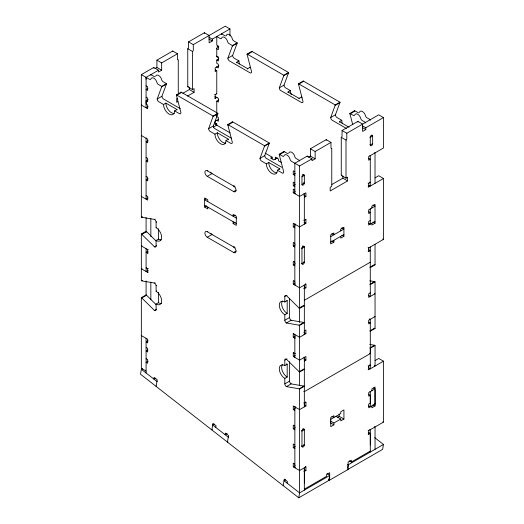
<?xml version="1.0" encoding="UTF-8"?>
<svg xmlns="http://www.w3.org/2000/svg" width="524" height="524" viewBox="0 0 524 524"><rect width="100%" height="100%" fill="white"/><g stroke="black" fill="none" stroke-linecap="round" stroke-linejoin="round"><path stroke-width="0.79" d="M148.128 99.639L146.091 100.811L146.091 104.165L147.676 105.075L147.676 108.73L141.342 105.075L141.742 104.846M146.091 79.268L146.091 77.362L158.484 70.209L158.484 72.037L161.654 70.209L161.654 62.9L177.479 53.762L177.479 59.245A1.12 0.648 -60 0 0 178.265 59.697L178.265 93.01M150.84 299.813L150.84 282.089M218.809 58.832L216.772 60.005L216.772 63.352L218.357 64.269L218.357 67.924L216.379 66.784M221.521 34.348L221.521 33.811L224.862 35.743A2.24 1.29 60 0 0 225.209 35.901M304.339 490.137L304.339 467.794M310.404 148.777L315.153 151.521L315.153 158.831L310.404 156.087L310.404 148.777L326.229 139.639L330.978 142.384L330.978 147.866A1.12 0.648 -60 0 0 331.764 148.325L331.764 186.387L330.186 187.304L330.186 190.959L347.589 180.911L347.589 177.256L346.01 178.167L341.262 175.429L341.262 137.36A1.12 0.648 -60 0 0 342.054 135.985L342.054 130.509L357.879 121.372L362.628 124.109L362.628 131.419L365.791 129.592L365.791 127.764L383.463 117.566L383.463 148.017L368.693 156.545L368.693 160.2L370.272 159.283L368.916 158.503M346.01 178.167L346.01 140.098A1.12 0.648 -60 0 0 346.803 138.729L346.803 133.247L342.054 130.509M365.529 122.97L365.529 122.433L362.189 120.507A2.24 1.29 60 0 1 360.695 118.431A4.474 2.587 60 0 0 357.715 114.271A4.474 2.587 60 0 0 354.728 114.985A2.24 1.29 60 0 1 353.235 115.339L349.901 113.413L354.65 110.675L357.984 112.601A2.24 1.29 60 0 0 358.685 112.817M370.298 353.235L370.298 348.185L375.046 345.44L375.046 366.06L374.45 365.719M370.272 120.225L370.272 119.695L366.938 117.769A2.24 1.29 60 0 1 365.444 115.686A4.474 2.587 60 0 0 362.457 111.527A4.474 2.587 60 0 0 359.477 112.241A2.24 1.29 60 0 1 359.385 112.437M375.046 449.343L375.046 426.968L374.45 426.628M368.942 394.513L370.298 395.299L370.298 403.211L368.713 404.128L368.713 407.783L375.046 404.128L375.046 389.849M142.594 368.569L141.342 369.296L140.517 374.215L298.765 497.8L328.83 480.442L329.655 475.517L327.055 473.486M215.79 427.44L216.065 425.796L212.947 423.366L211.853 429.929L212.246 429.693M287.126 483.141L287.394 481.504L284.283 479.067L283.183 485.63L283.576 485.401M298.765 497.8L299.584 492.874L299.59 389.005L304.339 386.267A2.24 1.29 60 0 0 303.887 386.077L291.148 383.876L286.405 386.614A2.24 1.29 60 0 1 284.82 383.876L284.82 378.394A7.834 4.52 60 0 1 279.279 368.798A7.834 4.52 60 0 1 284.82 365.601L287.191 364.232L287.191 377.025L284.82 378.394M347.392 469.17L347.294 469.779L382.631 449.376L383.457 444.457L374.66 437.586M347.55 468.246L348.113 464.86L383.457 444.457M163.527 104.486L165.898 103.11L176.974 109.509L174.603 110.878A7.834 4.52 60 0 1 169.062 114.075A7.834 4.52 60 0 1 163.527 104.486L158.779 101.741A2.24 1.29 60 0 1 157.193 99.003L161.654 86.873A2.234 1.29 60 0 0 161.72 86.388L166.468 83.644L163.128 81.718A2.24 1.29 60 0 1 161.634 79.635A4.474 2.587 60 0 0 158.654 75.476A4.474 2.587 60 0 0 155.667 76.19M157.193 99.003L161.942 96.259L166.396 84.128A2.234 1.29 60 0 0 166.468 83.644M346.41 128.452L332.268 120.291A2.24 1.29 60 0 1 330.683 117.546L335.432 114.808L339.893 102.678A2.24 1.29 60 0 0 339.958 102.193L303.245 80.997L298.497 83.735A2.24 1.29 60 0 0 298.562 84.298L303.016 101.577A2.24 1.29 60 0 1 301.438 102.488L280.864 90.613A2.24 1.29 60 0 1 279.279 87.868L284.028 85.13L288.488 73A2.24 1.29 60 0 0 288.554 72.515L251.841 51.319L247.092 54.057A2.24 1.29 60 0 0 247.158 54.62L251.618 71.899A2.24 1.29 60 0 1 250.033 72.81L229.46 60.935A2.24 1.29 60 0 1 227.881 58.19L232.335 46.06A2.234 1.29 60 0 0 232.401 45.575L237.149 42.837L233.809 40.911A2.24 1.29 60 0 1 232.322 38.828A4.474 2.587 60 0 0 229.335 34.669A4.474 2.587 60 0 0 226.348 35.383M227.881 58.19L232.623 55.452L237.084 43.322A2.234 1.29 60 0 0 237.149 42.837M214.925 134.164L217.303 132.788L228.379 139.188L226.008 140.556A7.834 4.52 60 0 1 220.466 143.753A7.834 4.52 60 0 1 214.925 134.164L210.183 131.419A2.24 1.29 60 0 1 208.598 128.681L213.058 116.544A2.24 1.29 60 0 0 213.124 116.066L217.866 113.322L181.153 92.126L176.411 94.864A2.24 1.29 60 0 0 176.477 95.427L180.931 112.706A2.24 1.29 60 0 1 179.352 113.616L174.603 110.878M208.598 128.681L213.347 125.937L217.801 113.806A2.24 1.29 60 0 0 217.866 113.322M279.279 87.868L283.739 75.738A2.24 1.29 60 0 0 283.805 75.253L288.554 72.515M266.33 163.835L268.707 162.466L279.783 168.866L277.412 170.234A7.834 4.52 60 0 1 271.871 173.431A7.834 4.52 60 0 1 266.33 163.835L261.587 161.097A2.24 1.29 60 0 1 260.002 158.359L264.456 146.222A2.24 1.29 60 0 0 264.528 145.738L269.271 143L232.558 121.804L227.809 124.542A2.24 1.29 60 0 0 227.881 125.105L232.335 142.384A2.24 1.29 60 0 1 230.75 143.294L226.008 140.556M260.002 158.359L264.751 155.615L269.205 143.484A2.24 1.29 60 0 0 269.271 143M330.683 117.546L335.144 105.416A2.24 1.29 60 0 0 335.209 104.931L339.958 102.193M370.298 262.21L304.339 300.291M161.654 70.209L156.905 67.465L156.905 60.155L172.73 51.018L177.479 53.762M187.566 96.056L194.09 92.29L194.09 88.635L192.511 89.545L187.762 86.807L187.762 48.739A1.12 0.648 -60 0 0 188.555 47.363L188.555 41.881L204.38 32.75L209.128 35.488L209.128 42.798L212.292 40.97L212.292 39.143L229.964 28.938L229.964 35.92M155.124 219.104L154.528 219.451L141.794 217.244A2.24 1.29 60 0 1 141.342 217.06L141.342 74.624L153.742 67.465L158.484 70.209M188.555 41.881L193.304 44.625L225.215 26.2L229.964 28.938M154.927 68.605L156.905 67.465M147.853 88.51L146.078 89.538L147.676 90.456L147.676 86.807L146.091 85.89M161.654 86.873L166.396 84.128M232.335 46.06L237.084 43.322M148.069 106.673L146.091 107.82L146.091 77.362M218.881 65.788L215.194 67.924L215.194 71.578L216.772 70.661L216.772 93.809L215.194 94.726L214.598 94.379M187.762 86.807L188.358 86.46M176.477 95.427L181.219 92.689A2.24 1.29 60 0 1 181.153 92.126M247.158 54.62L251.906 51.876A2.24 1.29 60 0 1 251.841 51.319M182.817 93.311L189.347 89.545L194.09 92.29M236.599 62.782A7.834 4.52 60 0 1 236.579 62.304L238.957 60.935A7.834 4.52 60 0 0 239.481 63.948M177.381 98.283L176.686 98.682L176.686 102.337L177.774 101.708M247.642 69.155A7.834 4.52 60 0 0 247.662 68.696L250.033 67.327L250.629 67.675M141.742 135.303L141.342 135.533L147.676 139.188L147.676 142.842L146.091 141.925L148.128 140.753M146.484 138.041L146.091 138.27L146.091 199.179L148.069 198.039M214.598 98.034L215.194 98.374L217.041 97.313M216.772 113.38L216.772 101.119L218.809 99.946M213.058 116.544L217.801 113.806M283.739 75.738L288.488 73M147.873 160.089L146.091 161.11L147.676 162.027L147.676 158.372L146.091 157.462M218.357 119.393L215.194 121.221L215.194 124.876L216.772 123.959L216.772 125.544M213.255 127.208L216.772 125.177L230.095 132.867M227.881 125.105L232.623 122.367A2.24 1.29 60 0 1 232.558 121.804M298.562 84.298L303.311 81.554A2.24 1.29 60 0 1 303.245 80.997M287.997 92.46A7.834 4.52 60 0 1 287.984 91.982L290.362 90.613A7.834 4.52 60 0 0 291.279 94.674M148.128 178.822L146.091 179.994L147.676 180.911L147.676 177.256L146.091 176.339M299.047 98.833A7.834 4.52 60 0 0 299.06 98.374L301.438 97.005L302.027 97.346M141.742 196.212L141.342 196.441L147.676 200.096L147.676 196.441L146.091 195.531M234.248 185.745L233.652 186.086A3.36 1.939 60 0 1 236.029 190.199L233.652 191.568L207.281 176.339A3.36 1.939 60 0 1 204.904 172.232A3.36 1.939 60 0 1 207.281 170.857L207.871 170.516M207.281 176.339L212.03 173.601A3.36 1.939 60 0 1 210.53 172.121M141.342 217.06L141.939 216.713M264.456 146.222L269.205 143.484M335.144 105.416L339.893 102.678M141.794 217.244L142.39 216.903M156.093 240.994L146.543 231.621A2.24 1.29 60 0 0 146.091 231.281L141.342 234.018A2.24 1.29 60 0 1 141.794 234.359L154.528 246.856A2.24 1.29 60 0 0 156.113 245.946L156.113 240.464A7.834 4.52 60 0 0 161.654 237.267A7.834 4.52 60 0 0 156.113 227.671L156.113 222.189L156.709 221.849M272.159 158.72L272.159 157.154L270.581 158.071L273.744 159.899L277.262 157.868M277.412 170.234L282.154 172.972A2.24 1.29 60 0 0 283.739 172.062L279.279 154.783A2.234 1.29 60 0 1 279.213 154.22L283.962 151.482L287.303 153.408A2.24 1.29 60 0 0 287.886 153.617M279.279 154.783L284.028 152.045A2.234 1.29 60 0 1 283.962 151.482M352.75 124.771L349.966 113.977L354.715 111.232A2.234 1.29 60 0 1 354.65 110.675M141.794 234.359L146.543 231.621M339.401 122.131A7.834 4.52 60 0 1 339.388 121.66L341.766 120.291A7.834 4.52 60 0 0 342.473 123.828M156.113 227.671L156.709 227.331M206.05 198.976L204.642 199.788L236.291 218.063M207.805 201.616L207.805 199.788L204.642 197.961L204.642 207.098L206.679 205.925M141.939 245.586L141.342 245.933L147.676 249.588L148.266 249.241M156.113 240.464L158.484 239.095A7.834 4.52 60 0 0 161.196 239.841M315.153 158.831L311.983 160.658L311.983 158.831L307.241 156.087L294.842 163.246L294.842 193.697L295.241 193.467M315.153 151.521L330.978 142.384M346.803 133.247L378.714 114.822L383.463 117.566M308.426 157.233L310.404 156.087M154.528 246.856L156.709 245.599M148.168 251.127L146.091 252.326L147.676 253.236L148.266 252.896M279.213 154.22L282.554 156.152A2.24 1.29 60 0 0 284.047 155.792A4.474 2.587 60 0 1 287.028 155.078A4.474 2.587 60 0 1 290.014 159.237A2.24 1.29 60 0 0 291.508 161.32L299.59 165.984L311.983 158.831M294.842 171.774L293.263 170.857L293.263 174.512L295.294 173.339M141.939 268.426L141.342 268.773L147.676 272.428L148.266 272.08M235.158 215.063L233.128 216.235L233.128 214.408L236.291 216.235L236.291 225.372L233.128 223.545L233.128 221.718M301.962 176.798L304.339 175.429A1.677 0.969 -60 0 0 303.154 174.741A1.677 0.969 -60 0 0 301.962 176.798L301.962 184.409A1.677 0.969 -60 0 0 303.154 185.096A1.677 0.969 -60 0 0 304.339 183.04L304.339 175.429L302.754 174.512M234.248 246.653L233.652 246.994A3.36 1.939 60 0 1 236.029 251.107L233.652 252.476L207.281 237.248A3.36 1.939 60 0 1 204.904 233.141A3.36 1.939 60 0 1 207.281 231.765L207.871 231.425M146.687 267.515L146.091 267.856L147.676 268.773L148.266 268.426M294.855 183.046L293.263 182.129L293.263 185.778L295.294 184.605M148.128 270.338L146.091 271.511L146.091 248.671M207.281 237.248L212.03 234.51A3.36 1.939 60 0 1 210.727 233.311M233.128 223.545L235.158 222.373M301.962 184.409L304.339 183.04L303.547 182.581M372.649 143.602A1.677 0.969 -60 0 1 371.464 145.659A1.677 0.969 -60 0 1 370.272 144.971L370.272 137.36A1.677 0.969 -60 0 1 371.464 135.303A1.677 0.969 -60 0 1 372.649 135.985L372.649 143.602L370.272 144.971L369.879 144.742M294.842 190.042L293.263 189.131L293.263 192.786L295.294 191.614M141.342 234.018L141.342 280.681L141.939 280.34M141.342 280.681A2.24 1.29 60 0 0 141.794 280.864L142.39 280.523M141.794 280.864L154.528 283.071L155.124 282.731M341.262 175.429L341.858 175.082M304.339 197.352L305.918 196.441L305.918 192.786L299.59 196.441L293.263 192.786M156.093 304.614L146.543 295.241A2.24 1.29 60 0 0 146.091 294.901L141.342 297.645A2.24 1.29 60 0 1 141.794 297.979L154.528 310.477A2.24 1.29 60 0 0 156.113 309.566L156.113 304.084A7.834 4.52 60 0 0 161.654 300.887A7.834 4.52 60 0 0 156.113 291.292L156.113 285.809L156.709 285.469M331.967 184.448L342.847 178.167L347.589 180.911M141.794 297.979L146.543 295.241M156.113 291.292L156.709 290.951M156.113 304.084L158.484 302.715A7.834 4.52 60 0 0 161.543 303.416M295.241 223.925L294.842 224.154L294.842 285.063L295.241 284.833M375.02 177.865L378.714 175.73L383.463 178.474L383.463 239.383L368.693 247.911L368.097 247.564M305.328 219.242L305.918 219.582L305.918 223.237L299.59 226.892L293.263 223.237L293.263 226.892L295.294 225.72M305.918 219.582L304.339 220.499L303.743 220.159M368.097 183L368.693 183.348L370.272 182.431L369.682 182.09M154.528 310.477L156.709 309.226M368.097 186.655L368.693 187.002L383.463 178.474M294.842 243.339L293.263 242.429L293.263 246.084L295.294 244.904M148.128 340.81L146.091 341.989L147.676 342.899L147.676 339.244L141.342 335.589M330.709 236.638L343.901 229.027L341.792 227.809M330.709 242.121L343.901 234.51M294.842 262.223L293.263 261.306L293.263 264.961L295.294 263.788M370.272 220.499L368.693 221.416L368.693 225.065L375.02 221.416M333.886 240.287L333.886 242.114L330.723 243.942L330.723 234.804L333.886 232.977L333.886 234.804L331.856 233.632M340.744 230.848L340.744 229.021L343.908 227.193L343.908 236.331L340.744 238.158L340.744 236.331M147.873 350.039L146.091 351.067L147.676 351.984L147.676 348.329L146.091 347.412M371.857 208.015L371.857 206.187L375.02 204.36L375.02 223.244L371.857 225.065L371.857 223.244M148.128 361.16L146.091 362.333L147.676 363.25L147.676 359.595L146.091 358.685M294.842 281.408L293.263 280.497L293.263 284.152L295.294 282.973M303.743 288.377L304.339 288.717L305.918 287.807L305.918 284.152L299.59 287.807L293.263 284.152M286.405 322.994L291.148 320.256L303.887 322.457A2.24 1.29 60 0 1 304.339 322.646L299.59 325.384A2.24 1.29 60 0 0 299.139 325.201L286.405 322.994A2.24 1.29 60 0 1 284.82 320.256L284.82 314.773A7.834 4.52 60 0 1 279.279 305.178A7.834 4.52 60 0 1 284.82 301.981L284.82 296.499L286.995 295.241M368.097 251.219L368.693 251.566L370.272 250.649L368.496 249.621M284.82 301.981L287.191 300.612L287.191 313.398L284.82 314.773M155.169 378.249L153.814 379.035L154.089 377.391L157.2 379.828L156.106 386.391L156.499 386.162M157.318 381.236L156.925 381.465L141.342 369.296M299.139 308.086L303.887 305.341A2.24 1.29 60 0 0 304.339 305.682L299.59 308.42A2.24 1.29 60 0 1 299.139 308.086L286.405 295.582A2.24 1.29 60 0 0 284.82 296.499M375.046 264.856L370.298 267.6A2.24 1.29 60 0 1 369.846 267.26L374.594 264.522A2.24 1.29 60 0 0 375.046 264.856L375.02 244.256M284.82 320.256L289.569 317.511L289.569 298.208M299.139 325.201L303.887 322.457M375.046 281.82A2.24 1.29 60 0 0 374.594 281.637L369.846 284.375A2.24 1.29 60 0 1 370.298 284.565L375.046 281.82L375.046 328.483L370.298 331.22A2.24 1.29 60 0 1 369.846 330.88L374.594 328.142A2.24 1.29 60 0 0 375.046 328.483M295.438 337.862L294.842 338.209L293.263 337.292L293.263 333.637L293.853 333.297M293.263 337.292L295.339 336.094M304.339 330.899L305.918 329.982L305.918 333.637L299.59 337.292L293.263 333.637M370.272 292.831L368.693 293.741L368.693 297.396L375.046 293.728L374.647 293.499M304.339 361.049L305.918 360.132L305.918 356.477L299.59 360.132L293.263 356.477L293.263 352.822L293.853 352.482M295.438 353.399L294.842 353.739L293.263 352.822M284.82 365.601L284.82 360.119L286.995 358.861M293.263 356.477L295.339 355.279M299.139 371.706L303.887 368.962A2.24 1.29 60 0 0 304.339 369.302L299.59 372.04A2.24 1.29 60 0 1 299.139 371.706L286.405 359.209A2.24 1.29 60 0 0 284.82 360.119M214.257 424.086L212.672 425.003L228.254 437.173L228.654 436.944M284.82 383.876L289.569 381.131L289.569 361.835M286.405 386.614L299.139 388.821L303.887 386.077M375.046 345.44A2.24 1.29 60 0 0 374.594 345.257L369.846 348.001A2.24 1.29 60 0 1 370.298 348.185M227.18 433.564L225.143 434.743L225.418 433.099L228.536 435.536L227.436 442.099L227.829 441.863M304.339 391.657L370.272 353.589M295.261 406.637L294.868 406.866L294.868 467.775L295.261 467.552M375.046 360.577L378.734 358.449L383.483 361.187L383.483 422.095L368.713 430.623L368.123 430.283M305.348 401.96L305.944 402.301L305.944 405.956L299.59 409.624L293.263 405.969L293.263 409.624L295.294 408.445M305.944 402.301L304.359 403.211L303.769 402.871M368.123 365.719L368.713 366.06L370.298 365.143L369.702 364.802M368.123 369.374L368.713 369.715L383.483 361.187M294.842 426.071L293.263 425.154L293.263 428.809L295.294 427.636M304.339 429.726L301.962 431.095L301.962 446.324A1.677 0.969 -60 0 0 303.173 446.992A1.677 0.969 -60 0 0 304.359 444.935L303.769 444.594M370.298 395.299L368.713 396.209L368.713 392.555L375.046 388.9L373.461 387.989M330.533 419.469L340.77 413.56L340.77 411.733L343.934 409.906L343.934 419.043L340.77 420.87L340.77 419.043L336.022 416.305M337.286 417.399L339.185 416.305L343.934 419.043M330.52 421.047L333.912 423.006L340.77 419.043M294.842 444.948L293.263 444.038L293.263 447.692L295.294 446.514M333.912 423.006L333.912 424.833L330.749 426.66L330.749 417.523L333.912 415.696L333.912 417.523L331.875 416.344M371.876 390.727L371.876 388.9L375.046 387.072L375.046 405.956L371.876 407.783L371.876 405.956M294.842 464.14L293.263 463.223L293.263 466.877L295.294 465.705M303.769 471.089L304.359 471.43L305.944 470.519L305.944 466.864L299.59 470.532L293.263 466.877M285.587 479.794L284.001 480.704L299.59 492.881L329.655 475.517M368.123 433.938L368.713 434.278L370.298 433.368L370.298 444.935M304.359 489.161L326.518 476.368L326.518 474.541L329.681 472.714L329.681 480.115L348.146 469.458L348.146 462.057L351.309 460.229L351.309 462.057L370.298 451.092M369.813 280.812L374.594 281.637M369.813 344.432L374.594 345.257M232.401 45.575L229.067 43.649A2.24 1.29 60 0 1 227.573 41.573A4.474 2.587 60 0 0 224.586 37.414A4.474 2.587 60 0 0 221.606 38.128A2.24 1.29 60 0 1 220.113 38.481L216.772 36.556L216.772 45.084L218.357 45.994L218.357 49.649L216.379 48.509M247.092 54.057L283.805 75.253M298.497 83.735L335.209 104.931M208.899 37.184L212.292 39.143M362.398 125.806L365.791 127.764M208.899 39.012L212.292 40.97M362.398 127.633L365.791 129.592M217.106 46.184L218.456 46.97M371.293 135.205L372.649 135.985L370.272 137.36L369.879 137.131M238.957 60.935L234.208 58.19A2.24 1.29 60 0 1 232.623 55.452M290.362 90.613L285.613 87.868A2.24 1.29 60 0 1 284.028 85.13M341.766 120.291L337.017 117.546A2.24 1.29 60 0 1 335.432 114.808M236.579 62.304L247.662 68.696M287.984 91.982L299.06 98.374M339.388 121.66L349.082 127.253M216.379 56.12L218.357 57.267L218.357 60.915L216.772 60.005M374.627 152.661L375.02 152.89L375.02 183.348M187.762 48.739L192.511 51.476L192.511 89.545M341.262 137.36L346.01 140.098M369.879 155.405L370.272 155.628L370.272 186.086L368.87 185.273M215.416 69.882L216.772 70.661M216.183 93.468L216.772 93.809M156.905 60.155L161.654 62.9M214.84 96.344L218.357 98.374L218.357 102.029L216.772 101.119M372.983 205.008L375.02 206.187L368.693 209.842L368.693 213.497L370.272 212.58L368.916 211.801M141.342 74.624L149.425 79.288A2.24 1.29 60 0 0 150.919 78.934A4.474 2.587 60 0 1 153.905 78.22A4.474 2.587 60 0 1 156.886 82.379A2.24 1.29 60 0 0 158.379 84.456L161.72 86.388M176.411 94.864L213.124 116.066M227.809 124.542L264.528 145.738M216.772 120.304L218.357 121.221L218.357 117.566L216.772 116.649L216.772 115.018M215.416 123.179L216.772 123.959M265.151 153.106L272.159 157.154M281.303 162.433L278.493 160.809L278.493 158.982L275.323 157.154L275.323 159.591M180.236 108.651L163.527 99.003A2.24 1.29 60 0 1 161.942 96.259M231.641 138.329L214.925 128.681A2.24 1.29 60 0 1 213.347 125.937M281.761 167.267L266.33 158.359A2.24 1.29 60 0 1 264.751 155.615M293.263 174.512L294.855 175.435M372.983 222.065L375.02 223.244M368.916 223.368L370.272 224.154L370.272 208.925M146.078 97.15L147.676 98.073L147.676 101.728L146.091 100.811M293.263 185.778L294.842 186.695M303.94 193.467L304.339 193.697L304.339 224.154M382.867 239.042L383.463 239.383M303.887 195.262L305.918 196.441M341.877 235.152L343.908 236.331M304.143 222.215L305.918 223.237M331.856 240.942L333.886 242.114M207.281 170.857L235.106 186.924M293.263 226.892L294.842 227.809M302.558 245.966L304.339 246.994L304.339 262.223A1.677 0.969 -60 0 1 303.154 264.279A1.677 0.969 -60 0 1 301.962 263.592L301.372 263.251M301.372 248.022L301.962 248.363L304.339 246.994A1.677 0.969 -60 0 0 303.154 246.306A1.677 0.969 -60 0 0 301.962 248.363L301.962 263.592L304.339 262.223L303.743 261.882M293.263 246.084L294.842 246.994M368.713 295.556L370.298 296.473L370.272 246.994M204.642 205.27L236.291 223.545M204.642 207.098L207.805 208.925L207.805 207.098M293.263 264.961L294.842 265.878M374.647 316.345L375.046 316.568L368.693 320.236L368.693 323.891L370.272 322.981L368.916 322.195M369.505 318.854L370.298 319.312L370.298 368.798L368.516 367.769M305.328 283.805L305.918 284.152M304.143 286.779L305.918 287.807M207.281 231.765L235.106 247.832M369.702 353.228L370.298 353.576M303.887 332.465L305.918 333.637M303.94 334.325L304.339 334.554L304.339 285.063M369.898 391.415L370.298 391.644L370.298 406.866L368.713 405.956M303.94 357.165L304.339 357.394L304.339 406.879M303.887 358.96L305.918 360.132M374.254 403.67L375.046 404.128M373.009 404.783L375.046 405.956M382.893 421.755L383.483 422.095M303.769 391.297L304.359 391.644M369.702 429.366L370.298 429.713L370.298 452.081L369.518 451.472M368.516 432.339L370.298 433.368M304.162 404.928L305.944 405.956M330.52 422.875L333.912 424.833M293.263 409.624L294.842 410.534M302.879 428.855L304.359 429.706L304.339 444.948L301.962 446.324L301.392 445.963M301.392 430.735L301.988 431.082A1.677 0.969 -60 0 1 303.173 429.025A1.677 0.969 -60 0 1 304.359 429.706M349.272 460.878L351.309 462.057M293.263 428.809L294.842 429.726M293.263 447.692L294.842 448.603M146.091 371.071L141.342 368.333L141.342 297.645M328.325 479.329L329.681 480.115M305.348 466.524L305.944 466.864M304.162 469.491L305.944 470.519M347.595 464.454L348.113 464.86M328.312 480.036L328.83 480.442M368.693 183.348L368.693 187.002M368.693 247.911L368.693 251.566M368.713 366.06L368.713 369.715M368.713 430.623L368.713 434.278M357.879 121.372L357.879 122.053M342.847 175.881L342.847 178.167M339.185 414.019L339.185 416.305M326.229 139.639L326.229 140.327M307.241 156.087L307.241 156.774M304.359 471.43L304.359 483.004M299.59 161.038L299.59 160.501L296.25 158.576A2.24 1.29 60 0 1 294.763 156.499A4.474 2.587 60 0 0 291.776 152.34A4.474 2.587 60 0 0 288.789 153.054A2.24 1.29 60 0 1 288.698 153.244M299.59 165.984L299.59 322.515M299.59 325.384L299.59 385.69M294.842 334.554L294.842 357.394M215.194 94.726L215.194 98.374M204.38 32.75L204.38 33.431M193.304 44.625L193.304 50.108A1.12 0.648 -60 0 1 192.511 51.476M189.347 87.259L189.347 89.545M172.73 51.018L172.73 51.706M158.484 228.7L158.484 239.095M158.484 292.32L158.484 302.715M153.742 67.465L153.742 68.153M150.84 75.155L150.84 74.624L154.174 76.55A2.24 1.29 60 0 0 154.875 76.766M150.84 218.75L150.84 236.599M147.676 249.588L147.676 253.236M147.676 268.773L147.676 272.428M146.091 217.63L146.091 232.237M146.091 280.962L146.091 295.575M146.091 338.334L146.091 373.003M236.029 251.107A3.36 1.939 60 0 1 233.652 252.476M236.029 190.199A3.36 1.939 60 0 1 233.652 191.568M154.528 283.071A2.24 1.29 60 0 1 156.113 285.809M154.528 219.451A2.24 1.29 60 0 1 156.113 222.189M291.148 320.256A2.24 1.29 60 0 1 289.569 317.511M291.148 383.876A2.24 1.29 60 0 1 289.569 381.131M299.139 388.821A2.24 1.29 60 0 1 299.59 389.005M287.191 313.398A7.834 4.52 60 0 1 282.364 307.346A7.834 4.52 60 0 1 282.469 300.946M286.792 300.396A7.834 4.52 60 0 1 287.191 300.612M287.191 377.025A7.834 4.52 60 0 1 282.364 370.966A7.834 4.52 60 0 1 282.469 364.566M286.386 363.833A7.834 4.52 60 0 1 287.191 364.232M174.322 113.433A7.834 4.52 60 0 1 168.728 110.322A7.834 4.52 60 0 1 165.898 103.11M176.974 109.509A7.834 4.52 60 0 1 176.961 109.968M276.777 172.815A7.834 4.52 60 0 1 268.707 162.466M279.783 168.866A7.834 4.52 60 0 1 279.77 169.324M225.726 143.111A7.834 4.52 60 0 1 220.132 140A7.834 4.52 60 0 1 217.303 132.788M228.379 139.188A7.834 4.52 60 0 1 228.366 139.646M218.174 56.887A1.677 0.969 -60 0 1 216.772 56.35L216.772 48.739A1.677 0.969 -60 0 1 217.506 47.049A1.677 0.969 -60 0 1 218.803 46.597M226.126 35.737A2.24 1.29 60 0 1 225.87 35.901M301.438 97.005A7.834 4.52 60 0 1 301.379 97.903M250.033 67.327A7.834 4.52 60 0 1 250.02 67.786M349.966 113.977A2.234 1.29 60 0 1 349.901 113.413"/></g></svg>
